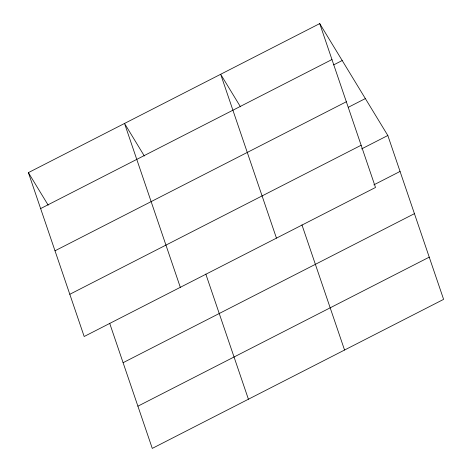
<?xml version="1.0" encoding="UTF-8"?>
<svg xmlns="http://www.w3.org/2000/svg" width="472" height="472" viewBox="0 0 472 472"><rect width="100%" height="100%" fill="white"/><g stroke="black" fill="none" stroke-linecap="round" stroke-linejoin="round"><path stroke-width="0.71" d="M319.727 23.6L375.511 187.467L84.175 336.501L28.391 172.634L319.727 23.6L387.825 135.499L443.609 299.366L152.273 448.4L109.669 323.249M40.627 208.583L331.963 59.543M333.674 64.888L342.2 60.528M55 250.797L346.336 101.757M348.301 107.297L365.352 98.571M69.803 294.286L361.139 145.252M361.587 148.922L387.825 135.499M373.824 184.865L400.061 171.442M123.098 362.691L414.434 213.657M137.901 406.185L429.237 257.151M240.478 106.82L220.672 74.275L276.456 238.136M144.338 156.002L124.531 123.452L180.316 287.318M28.391 172.634L48.197 205.184M301.95 224.884L344.554 350.035M205.81 274.067L248.414 399.218"/></g></svg>
